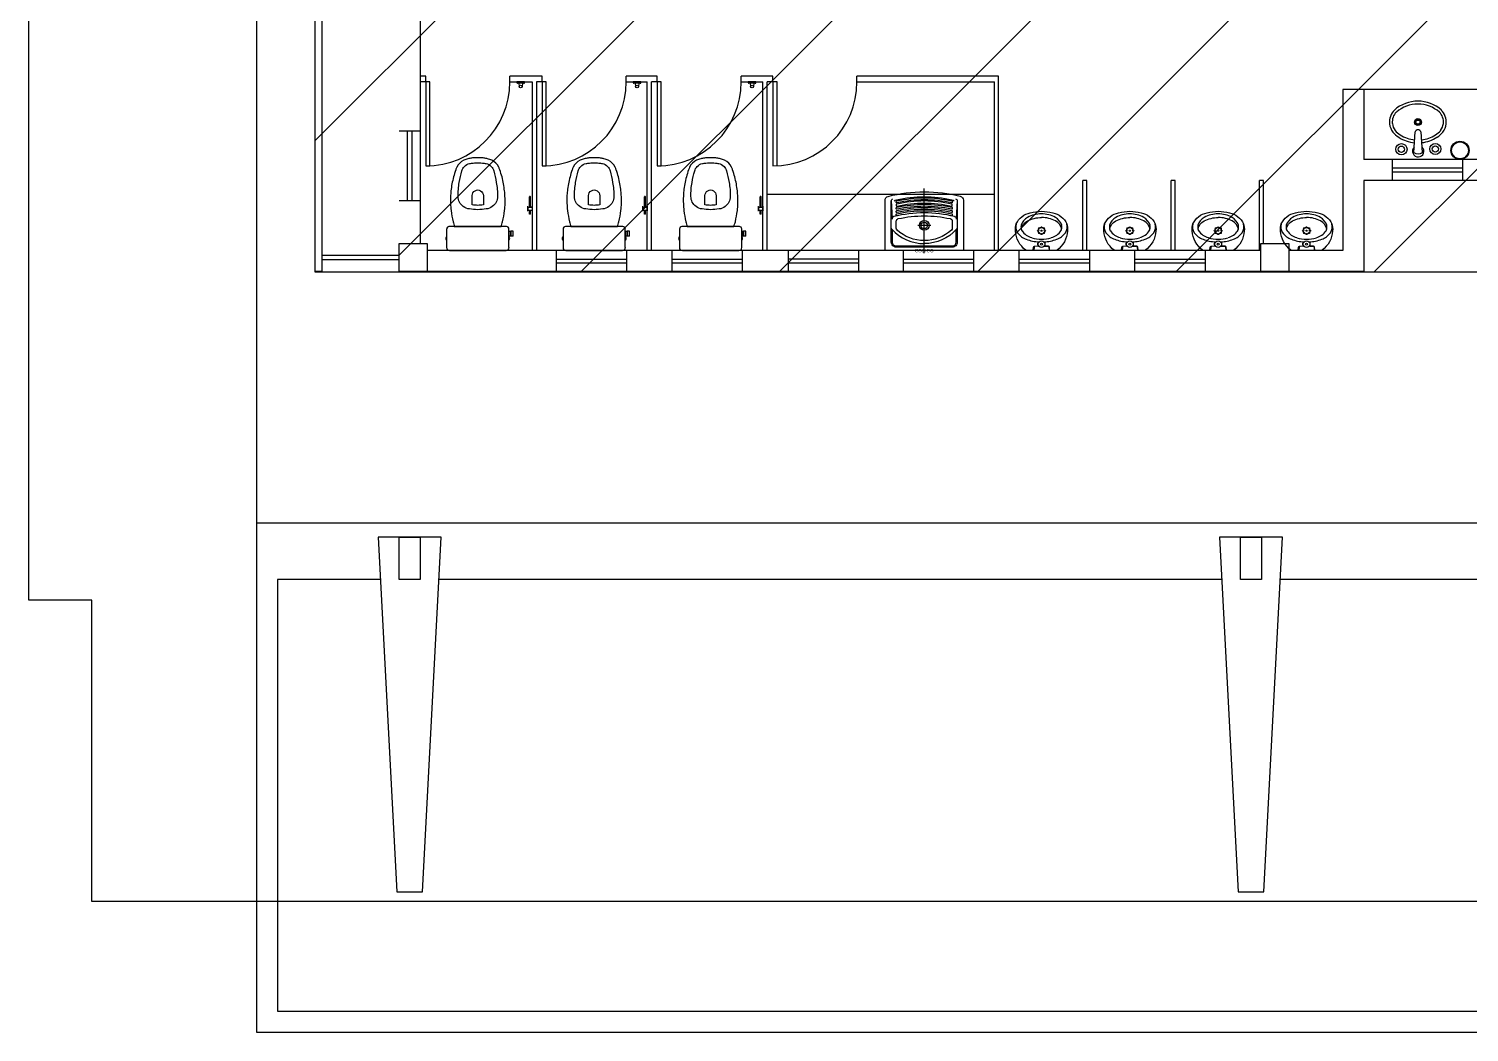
# Model space of a CAD drawing. Header units: millimetres. Extents: x 732 to 1037, y 127 to 299.
# Drawn here: x 731.59 to 741.86, y 268.9 to 276.06 of the extents above; entities that cross this region are included whole.
import ezdxf
from ezdxf.enums import TextEntityAlignment as Align

# ---------------------------------------------------------------- set-up
doc = ezdxf.new("R2010")
doc.units = ezdxf.units.MM
doc.layers.add('I-ARQ', color=8, linetype='Continuous')

# ---------------------------------------------------------------- blocks, each defined once
blk = doc.blocks.new('A$C4CA24491')
at = {"color": 2}
blk.add_lwpolyline([(12.75, 19.15), (0, 19.15), (0, 0), (12.75, 0)], close=True, dxfattribs=at)
at = {"layer": 'I-ARQ', "color": 2}
for p, q in [((0, 0.933), (12.75, 13.683)), ((0.6, 0.118), (12.75, 12.268)), ((1.896, 0), (12.75, 10.854)), ((3.31, 0), (12.75, 9.44)), ((4.724, 0), (12.75, 8.026)), ((6.139, 0), (12.75, 6.611)), ((7.553, 0), (12.75, 5.197))]:
    blk.add_line(p, q, dxfattribs=at)

msp = doc.modelspace()

# ---------------------------------------------------------------- linework, layer by layer
at = {"layer": 'I-ARQ'}
for p, q in [((731.593, 271.985), (731.593, 295.785)), ((733.216, 295.273), (733.216, 272.533)), ((733.633, 293.478), (733.633, 274.328)), ((733.633, 293.478), (733.633, 274.328)), ((733.633, 293.478), (733.633, 274.328)), ((733.683, 293.478), (733.683, 274.328)), ((733.683, 293.478), (733.683, 274.328)), ((733.683, 293.478), (733.683, 274.328)), ((734.383, 278.473), (734.383, 274.528)), ((734.423, 275.722), (734.383, 275.722)), ((734.423, 275.682), (734.383, 275.682)), ((734.423, 275.682), (734.423, 275.722)), ((734.453, 275.682), (734.423, 275.682)), ((734.423, 275.682), (734.423, 275.082)), ((734.453, 275.082), (734.453, 275.682)), ((735.253, 275.722), (735.023, 275.722)), ((735.023, 275.682), (735.023, 275.722)), ((735.023, 275.682), (735.183, 275.682)), ((735.073, 275.682), (735.073, 275.677)), ((735.128, 275.682), (735.073, 275.682)), ((735.123, 275.672), (735.078, 275.672)), ((735.087, 275.672), (735.09, 275.649)), ((735.112, 275.672), (735.11, 275.649)), ((735.128, 275.682), (735.128, 275.677)), ((735.213, 275.722), (735.183, 275.722)), ((735.183, 275.682), (735.183, 274.479)), ((735.213, 275.682), (735.213, 274.478)), ((735.253, 275.682), (735.213, 275.682)), ((735.253, 275.682), (735.253, 275.722)), ((735.283, 275.682), (735.253, 275.682)), ((735.253, 275.682), (735.253, 275.082)), ((735.283, 275.082), (735.283, 275.682)), ((736.073, 275.722), (735.853, 275.722)), ((735.853, 275.682), (735.853, 275.722)), ((735.853, 275.682), (736.003, 275.682)), ((735.903, 275.682), (735.903, 275.677)), ((735.958, 275.682), (735.903, 275.682)), ((735.953, 275.672), (735.908, 275.672)), ((735.917, 275.672), (735.92, 275.649)), ((735.942, 275.672), (735.94, 275.649)), ((735.958, 275.682), (735.958, 275.677)), ((736.003, 274.478), (736.003, 275.682)), ((736.033, 274.478), (736.033, 275.682)), ((736.073, 275.682), (736.033, 275.682)), ((736.073, 275.682), (736.073, 275.722)), ((736.103, 275.682), (736.073, 275.682)), ((736.073, 275.682), (736.073, 275.082)), ((736.103, 275.082), (736.103, 275.682)), ((736.833, 275.722), (736.673, 275.722)), ((736.673, 275.682), (736.673, 275.722)), ((736.673, 275.682), (736.828, 275.682)), ((736.898, 275.722), (736.678, 275.722)), ((736.723, 275.682), (736.723, 275.677)), ((736.778, 275.682), (736.723, 275.682)), ((736.773, 275.672), (736.728, 275.672)), ((736.737, 275.672), (736.74, 275.649)), ((736.762, 275.672), (736.76, 275.649)), ((736.778, 275.682), (736.778, 275.677)), ((736.828, 274.478), (736.828, 275.682)), ((736.858, 274.478), (736.858, 275.682)), ((736.898, 275.682), (736.858, 275.682)), ((736.898, 275.682), (736.898, 275.722)), ((736.928, 275.682), (736.898, 275.682)), ((736.898, 275.682), (736.898, 275.082)), ((736.928, 275.082), (736.928, 275.682)), ((738.488, 275.722), (737.498, 275.722)), ((737.498, 275.682), (737.498, 275.722)), ((738.508, 275.722), (737.498, 275.722)), ((737.498, 275.682), (738.478, 275.682)), ((738.478, 274.478), (738.478, 275.682)), ((738.508, 274.478), (738.508, 275.722)), ((740.963, 275.628), (740.963, 274.478)), ((741.113, 275.628), (740.963, 275.628)), ((744.883, 275.628), (741.113, 275.628)), ((741.113, 275.628), (741.113, 275.128)), ((734.233, 275.333), (734.383, 275.333)), ((734.293, 274.833), (734.293, 275.333)), ((734.323, 275.333), (734.323, 274.833)), ((741.469, 275.179), (741.478, 275.325)), ((741.531, 275.179), (741.52, 275.325)), ((734.423, 275.082), (734.453, 275.082)), ((734.423, 275.082), (734.453, 275.082)), ((734.423, 275.082), (734.453, 275.082)), ((735.253, 275.082), (735.283, 275.082)), ((736.073, 275.082), (736.103, 275.082)), ((744.883, 275.128), (741.113, 275.128)), ((741.316, 274.978), (741.316, 275.128)), ((741.316, 275.068), (741.816, 275.068)), ((741.816, 275.128), (741.816, 274.978)), ((738.508, 274.478), (738.508, 274.979)), ((739.108, 274.478), (739.108, 274.979)), ((739.138, 274.979), (739.108, 274.979)), ((739.108, 274.478), (739.108, 274.979)), ((739.138, 274.478), (739.138, 274.979)), ((739.138, 274.478), (739.138, 274.979)), ((739.738, 274.478), (739.738, 274.979)), ((739.768, 274.979), (739.738, 274.979)), ((739.738, 274.478), (739.738, 274.979)), ((739.768, 274.478), (739.768, 274.979)), ((739.768, 274.478), (739.768, 274.979)), ((740.368, 274.478), (740.368, 274.979)), ((740.398, 274.979), (740.368, 274.979)), ((740.368, 274.478), (740.368, 274.979)), ((740.398, 274.528), (740.398, 274.979)), ((745.033, 274.978), (741.113, 274.978)), ((741.113, 274.978), (741.113, 274.328)), ((741.816, 275.038), (741.316, 275.038)), ((735.163, 274.789), (735.163, 274.861)), ((735.169, 274.861), (735.163, 274.861)), ((735.169, 274.859), (735.163, 274.859)), ((735.169, 274.856), (735.163, 274.856)), ((735.169, 274.851), (735.163, 274.851)), ((735.169, 274.789), (735.169, 274.861)), ((735.983, 274.789), (735.983, 274.861)), ((735.989, 274.861), (735.983, 274.861)), ((735.989, 274.859), (735.983, 274.859)), ((735.989, 274.856), (735.983, 274.856)), ((735.989, 274.851), (735.983, 274.851)), ((735.989, 274.789), (735.989, 274.861)), ((736.808, 274.789), (736.808, 274.861)), ((736.814, 274.861), (736.808, 274.861)), ((736.814, 274.859), (736.808, 274.859)), ((736.814, 274.856), (736.808, 274.856)), ((736.814, 274.851), (736.808, 274.851)), ((736.814, 274.789), (736.814, 274.861)), ((738.478, 274.878), (736.858, 274.878)), ((737.978, 274.46), (737.978, 274.92)), ((734.383, 274.833), (734.233, 274.833)), ((735.148, 274.79), (735.148, 274.765)), ((735.151, 274.79), (735.151, 274.765)), ((735.151, 274.789), (735.181, 274.789)), ((735.151, 274.766), (735.181, 274.766)), ((735.163, 274.74), (735.163, 274.766)), ((735.169, 274.75), (735.163, 274.75)), ((735.169, 274.746), (735.163, 274.746)), ((735.169, 274.74), (735.169, 274.766)), ((735.181, 274.793), (735.181, 274.763)), ((735.968, 274.79), (735.968, 274.765)), ((735.971, 274.79), (735.971, 274.765)), ((735.971, 274.789), (736.001, 274.789)), ((735.971, 274.766), (736.001, 274.766)), ((735.983, 274.74), (735.983, 274.766)), ((735.989, 274.75), (735.983, 274.75)), ((735.989, 274.746), (735.983, 274.746)), ((735.989, 274.74), (735.989, 274.766)), ((736.001, 274.793), (736.001, 274.763)), ((736.793, 274.79), (736.793, 274.765)), ((736.796, 274.79), (736.796, 274.765)), ((736.796, 274.789), (736.826, 274.789)), ((736.796, 274.766), (736.826, 274.766)), ((736.808, 274.74), (736.808, 274.766)), ((736.814, 274.75), (736.808, 274.75)), ((736.814, 274.746), (736.808, 274.746)), ((736.814, 274.74), (736.814, 274.766)), ((736.826, 274.793), (736.826, 274.763)), ((737.743, 274.836), (737.75, 274.707)), ((738.213, 274.836), (738.206, 274.707)), ((734.999, 274.649), (734.589, 274.649)), ((735.169, 274.744), (735.163, 274.744)), ((735.829, 274.649), (735.419, 274.649)), ((735.989, 274.744), (735.983, 274.744)), ((736.659, 274.649), (736.249, 274.649)), ((736.814, 274.744), (736.808, 274.744)), ((734.572, 274.633), (734.572, 274.5)), ((735.016, 274.5), (735.016, 274.633)), ((735.03, 274.617), (735.03, 274.581)), ((735.046, 274.617), (735.03, 274.617)), ((735.046, 274.581), (735.03, 274.581)), ((735.046, 274.581), (735.046, 274.617)), ((735.402, 274.633), (735.402, 274.5)), ((735.846, 274.5), (735.846, 274.633)), ((735.86, 274.617), (735.86, 274.581)), ((735.876, 274.617), (735.86, 274.617)), ((735.876, 274.581), (735.86, 274.581)), ((735.876, 274.581), (735.876, 274.617)), ((736.232, 274.633), (736.232, 274.5)), ((736.676, 274.5), (736.676, 274.633)), ((736.69, 274.617), (736.69, 274.581)), ((736.706, 274.617), (736.69, 274.617)), ((736.706, 274.581), (736.69, 274.581)), ((736.706, 274.581), (736.706, 274.617)), ((734.233, 274.443), (733.683, 274.443)), ((734.233, 274.443), (733.683, 274.443)), ((734.233, 274.443), (733.683, 274.443)), ((734.233, 274.328), (734.233, 274.528)), ((734.233, 274.528), (734.433, 274.528)), ((734.233, 274.328), (734.233, 274.528)), ((734.233, 274.528), (734.433, 274.528)), ((734.233, 274.328), (734.233, 274.528)), ((734.233, 274.528), (734.433, 274.528)), ((734.433, 274.528), (734.433, 274.328)), ((734.433, 274.528), (734.433, 274.328)), ((734.433, 274.528), (734.433, 274.328)), ((740.378, 274.478), (734.433, 274.478)), ((734.593, 274.479), (734.996, 274.479)), ((735.355, 274.328), (735.355, 274.478)), ((735.423, 274.479), (735.826, 274.479)), ((735.855, 274.478), (735.855, 274.328)), ((736.18, 274.328), (736.18, 274.478)), ((736.253, 274.479), (736.656, 274.479)), ((736.68, 274.478), (736.68, 274.328)), ((737.01, 274.329), (737.01, 274.479)), ((737.51, 274.479), (737.51, 274.329)), ((737.83, 274.328), (737.83, 274.478)), ((738.33, 274.478), (738.33, 274.328)), ((738.655, 274.328), (738.655, 274.478)), ((739.155, 274.478), (739.155, 274.328)), ((739.48, 274.328), (739.48, 274.478)), ((739.98, 274.478), (739.98, 274.328)), ((740.378, 274.328), (740.378, 274.528)), ((740.378, 274.528), (740.578, 274.528)), ((740.578, 274.528), (740.578, 274.328)), ((740.963, 274.478), (740.578, 274.478)), ((734.233, 274.413), (733.683, 274.413)), ((734.233, 274.413), (733.683, 274.413)), ((734.233, 274.413), (733.683, 274.413)), ((735.355, 274.418), (735.855, 274.418)), ((735.855, 274.388), (735.355, 274.388)), ((736.18, 274.418), (736.68, 274.418)), ((736.68, 274.388), (736.18, 274.388)), ((737.01, 274.419), (737.51, 274.419)), ((737.51, 274.389), (737.01, 274.389)), ((737.83, 274.418), (738.33, 274.418)), ((738.33, 274.388), (737.83, 274.388)), ((738.655, 274.418), (739.155, 274.418)), ((739.155, 274.388), (738.655, 274.388)), ((739.48, 274.418), (739.98, 274.418)), ((739.98, 274.388), (739.48, 274.388)), ((733.683, 274.328), (733.633, 274.328)), ((733.683, 274.328), (733.633, 274.328)), ((733.683, 274.328), (733.633, 274.328)), ((733.683, 274.328), (733.633, 274.328)), ((734.433, 274.328), (734.233, 274.328)), ((734.433, 274.328), (734.233, 274.328)), ((734.433, 274.328), (734.233, 274.328)), ((740.378, 274.328), (734.433, 274.328)), ((740.578, 274.328), (740.378, 274.328)), ((741.113, 274.328), (740.578, 274.328)), ((747.399, 272.533), (733.216, 272.533)), ((733.216, 272.533), (733.216, 268.903)), ((734.083, 272.433), (734.216, 269.903)), ((734.533, 272.433), (734.083, 272.433)), ((734.233, 272.133), (734.233, 272.433)), ((734.233, 272.433), (734.383, 272.433)), ((734.383, 272.433), (734.383, 272.133)), ((734.399, 269.903), (734.533, 272.433)), ((740.083, 272.433), (740.216, 269.903)), ((740.533, 272.433), (740.083, 272.433)), ((740.233, 272.133), (740.233, 272.433)), ((740.233, 272.433), (740.383, 272.433)), ((740.383, 272.433), (740.383, 272.133)), ((740.399, 269.903), (740.533, 272.433)), ((733.366, 272.133), (733.366, 269.053)), ((734.098, 272.133), (733.366, 272.133)), ((734.383, 272.133), (734.233, 272.133)), ((740.098, 272.133), (734.517, 272.133)), ((740.383, 272.133), (740.233, 272.133)), ((746.098, 272.133), (740.517, 272.133)), ((732.042, 271.985), (731.593, 271.985)), ((732.042, 269.835), (732.042, 271.985)), ((796.593, 269.835), (732.042, 269.835)), ((734.216, 269.903), (734.399, 269.903)), ((740.216, 269.903), (740.399, 269.903)), ((733.366, 269.053), (740.591, 269.053)), ((740.591, 269.053), (747.249, 269.053)), ((733.216, 268.903), (747.399, 268.903))]:
    msp.add_line(p, q, dxfattribs=at)
for points in [[(734.961, 274.649, -0.003882), (734.971, 274.684, 0.024258), (734.985, 274.764, 0.02486), (734.989, 274.814, 0.033324), (734.988, 274.864, 0.02486), (734.985, 274.904, 0.012268), (734.978, 274.954, 0.015806), (734.967, 275.004, 0.026699), (734.951, 275.054, 0.021919), (734.944, 275.074, 0.174675), (734.894, 275.123, 0.045452), (734.864, 275.132, 0.022856), (734.852, 275.136, 0.041289), (734.825, 275.14, 0.039166), (734.819, 275.14, 0.012899), (734.817, 275.14, 0.04333), (734.794, 275.14, 0.04333), (734.772, 275.14, 0.052091), (734.764, 275.14, 0.041289), (734.737, 275.136, 0.022856), (734.724, 275.132, 0.045452), (734.694, 275.123, 0.174675), (734.645, 275.074, 0.021919), (734.637, 275.054, 0.026699), (734.622, 275.004, 0.015806), (734.61, 274.954, 0.012268), (734.603, 274.904, 0.02486), (734.6, 274.864, 0.033324), (734.6, 274.814, 0.02486), (734.604, 274.764, 0.024258), (734.618, 274.684, -0.003882), (734.627, 274.649)], [(734.691, 274.792, -0.234638), (734.654, 274.864, -0.044666), (734.662, 274.965, -0.031515), (734.681, 275.046, -0.151063), (734.699, 275.079, -0.148094), (734.736, 275.099, -0.031073), (734.749, 275.101, -0.035055), (734.794, 275.105, -0.035055), (734.84, 275.101, -0.031073), (734.853, 275.099, -0.148094), (734.89, 275.079, -0.151063), (734.908, 275.046, -0.031515), (734.926, 274.965, -0.044666), (734.935, 274.864, -0.234638), (734.898, 274.792, -0.129345), (734.855, 274.775, -0.041331), (734.794, 274.77, -0.041331), (734.734, 274.775, -0.129345)], [(735.791, 274.649, -0.003882), (735.801, 274.684, 0.024258), (735.815, 274.764, 0.02486), (735.819, 274.814, 0.033324), (735.818, 274.864, 0.02486), (735.815, 274.904, 0.012268), (735.808, 274.954, 0.015806), (735.797, 275.004, 0.026699), (735.781, 275.054, 0.021919), (735.774, 275.074, 0.174675), (735.724, 275.123, 0.045452), (735.694, 275.132, 0.022856), (735.682, 275.136, 0.041289), (735.655, 275.14, 0.039166), (735.649, 275.14, 0.012899), (735.647, 275.14, 0.04333), (735.624, 275.14, 0.04333), (735.602, 275.14, 0.052091), (735.594, 275.14, 0.041289), (735.567, 275.136, 0.022856), (735.554, 275.132, 0.045452), (735.524, 275.123, 0.174675), (735.475, 275.074, 0.021919), (735.467, 275.054, 0.026699), (735.452, 275.004, 0.015806), (735.44, 274.954, 0.012268), (735.433, 274.904, 0.02486), (735.43, 274.864, 0.033324), (735.43, 274.814, 0.02486), (735.434, 274.764, 0.024258), (735.448, 274.684, -0.003882), (735.457, 274.649)], [(735.521, 274.792, -0.234638), (735.484, 274.864, -0.044666), (735.492, 274.965, -0.031515), (735.511, 275.046, -0.151063), (735.529, 275.079, -0.148094), (735.566, 275.099, -0.031073), (735.579, 275.101, -0.035055), (735.624, 275.105, -0.035055), (735.67, 275.101, -0.031073), (735.683, 275.099, -0.148094), (735.72, 275.079, -0.151063), (735.738, 275.046, -0.031515), (735.756, 274.965, -0.044666), (735.765, 274.864, -0.234638), (735.728, 274.792, -0.129345), (735.685, 274.775, -0.041331), (735.624, 274.77, -0.041331), (735.564, 274.775, -0.129345)], [(736.621, 274.649, -0.003882), (736.631, 274.684, 0.024258), (736.645, 274.764, 0.02486), (736.649, 274.814, 0.033324), (736.648, 274.864, 0.02486), (736.645, 274.904, 0.012268), (736.638, 274.954, 0.015806), (736.627, 275.004, 0.026699), (736.611, 275.054, 0.021919), (736.604, 275.074, 0.174675), (736.554, 275.123, 0.045452), (736.524, 275.132, 0.022856), (736.512, 275.136, 0.041289), (736.485, 275.14, 0.039166), (736.479, 275.14, 0.012899), (736.477, 275.14, 0.04333), (736.454, 275.14, 0.04333), (736.432, 275.14, 0.052091), (736.424, 275.14, 0.041289), (736.397, 275.136, 0.022856), (736.384, 275.132, 0.045452), (736.354, 275.123, 0.174675), (736.305, 275.074, 0.021919), (736.297, 275.054, 0.026699), (736.282, 275.004, 0.015806), (736.27, 274.954, 0.012268), (736.263, 274.904, 0.02486), (736.26, 274.864, 0.033324), (736.26, 274.814, 0.02486), (736.264, 274.764, 0.024258), (736.278, 274.684, -0.003882), (736.287, 274.649)], [(736.351, 274.792, -0.234638), (736.314, 274.864, -0.044666), (736.322, 274.965, -0.031515), (736.341, 275.046, -0.151063), (736.359, 275.079, -0.148094), (736.396, 275.099, -0.031073), (736.409, 275.101, -0.035055), (736.454, 275.105, -0.035055), (736.5, 275.101, -0.031073), (736.513, 275.099, -0.148094), (736.55, 275.079, -0.151063), (736.568, 275.046, -0.031515), (736.586, 274.965, -0.044666), (736.595, 274.864, -0.234638), (736.558, 274.792, -0.129345), (736.515, 274.775, -0.041331), (736.454, 274.77, -0.041331), (736.394, 274.775, -0.129345)], [(738.172, 274.819, 0.054577), (737.978, 274.84, 0.054577), (737.784, 274.819, -0.47929), (737.778, 274.823), (737.778, 274.829, -0.352342), (737.782, 274.833, -0.054267), (737.978, 274.855, -0.054267), (738.174, 274.833, -0.352342), (738.178, 274.829), (738.178, 274.823, -0.47929)], [(737.978, 274.817, -0.054577), (738.172, 274.796, 0.47929), (738.178, 274.8), (738.178, 274.806, 0.352342), (738.174, 274.81, 0.054267), (737.978, 274.832, 0.054267), (737.782, 274.81, 0.352342), (737.778, 274.806), (737.778, 274.8, 0.47929), (737.784, 274.796, -0.054577)], [(737.978, 274.794, 0.054577), (737.784, 274.773, -0.47929), (737.778, 274.777), (737.778, 274.783, -0.352342), (737.782, 274.787, -0.054267), (737.978, 274.809, -0.054267), (738.174, 274.787, -0.352342), (738.178, 274.783), (738.178, 274.777, -0.47929), (738.172, 274.773, 0.054577)], [(737.978, 274.771, 0.054577), (737.784, 274.75, -0.47929), (737.778, 274.754), (737.778, 274.76, -0.352342), (737.782, 274.764, -0.054267), (737.978, 274.786, -0.054267), (738.174, 274.764, -0.352342), (738.178, 274.76), (738.178, 274.754, -0.47929), (738.172, 274.75, 0.054577)], [(738.814, 274.759, -0.054423), (738.894, 274.748, -0.129975), (738.954, 274.72, -0.115349), (738.994, 274.669, -0.10182), (739, 274.619, -0.216856), (738.925, 274.481, -0.186978), (738.922, 274.479), (738.814, 274.479), (738.705, 274.479, -0.186978), (738.702, 274.481, -0.216856), (738.628, 274.619, -0.10182), (738.634, 274.669, -0.115349), (738.674, 274.72, -0.129975), (738.734, 274.748, -0.054423)], [(739.444, 274.759, -0.054423), (739.524, 274.748, -0.129975), (739.584, 274.72, -0.115349), (739.624, 274.669, -0.10182), (739.63, 274.619, -0.216856), (739.555, 274.481, -0.186978), (739.552, 274.479), (739.444, 274.479), (739.335, 274.479, -0.186978), (739.332, 274.481, -0.216856), (739.258, 274.619, -0.10182), (739.264, 274.669, -0.115349), (739.304, 274.72, -0.129975), (739.364, 274.748, -0.054423)], [(740.074, 274.759, -0.054423), (740.154, 274.748, -0.129975), (740.214, 274.72, -0.115349), (740.254, 274.669, -0.10182), (740.26, 274.619, -0.216856), (740.185, 274.481, -0.186978), (740.182, 274.479), (740.074, 274.479), (739.965, 274.479, -0.186978), (739.962, 274.481, -0.216856), (739.888, 274.619, -0.10182), (739.894, 274.669, -0.115349), (739.934, 274.72, -0.129975), (739.994, 274.748, -0.054423)], [(740.704, 274.759, -0.054423), (740.784, 274.748, -0.129975), (740.844, 274.72, -0.115349), (740.884, 274.669, -0.10182), (740.89, 274.619, -0.216856), (740.815, 274.481, -0.186978), (740.812, 274.479), (740.704, 274.479), (740.595, 274.479, -0.186978), (740.592, 274.481, -0.216856), (740.518, 274.619, -0.10182), (740.524, 274.669, -0.115349), (740.564, 274.72, -0.129975), (740.624, 274.748, -0.054423)], [(734.572, 274.555), (734.572, 274.573), (734.57, 274.573, 0.197763), (734.569, 274.573, 0.161404), (734.566, 274.564, 0.158802), (734.569, 274.555, 0.197763), (734.57, 274.555)], [(735.019, 274.555, 0.197763), (735.019, 274.555, 0.15883), (735.022, 274.564, 0.161377), (735.019, 274.573, 0.197763), (735.019, 274.573), (735.016, 274.573), (735.016, 274.555)], [(735.402, 274.555), (735.402, 274.573), (735.4, 274.573, 0.197763), (735.399, 274.573, 0.161404), (735.396, 274.564, 0.158802), (735.399, 274.555, 0.197763), (735.4, 274.555)], [(735.849, 274.555, 0.197763), (735.849, 274.555, 0.15883), (735.852, 274.564, 0.161377), (735.849, 274.573, 0.197763), (735.849, 274.573), (735.846, 274.573), (735.846, 274.555)], [(736.232, 274.555), (736.232, 274.573), (736.23, 274.573, 0.197763), (736.229, 274.573, 0.161404), (736.226, 274.564, 0.158802), (736.229, 274.555, 0.197763), (736.23, 274.555)], [(736.679, 274.555, 0.197763), (736.679, 274.555, 0.15883), (736.682, 274.564, 0.161377), (736.679, 274.573, 0.197763), (736.679, 274.573), (736.676, 274.573), (736.676, 274.555)]]:
    msp.add_lwpolyline(points, format="xyb", close=True, dxfattribs=at)
for points in [[(734.754, 274.805), (734.754, 274.871, -1.002091), (734.834, 274.87), (734.834, 274.805, -0.054282), (734.794, 274.801, -0.054282), (734.754, 274.805, 1.56536)], [(735.584, 274.805), (735.584, 274.871, -1.002091), (735.664, 274.87), (735.664, 274.805, -0.054282), (735.624, 274.801, -0.054282), (735.584, 274.805, 1.56536)], [(736.414, 274.805), (736.414, 274.871, -1.002091), (736.494, 274.87), (736.494, 274.805, -0.054282), (736.454, 274.801, -0.054282), (736.414, 274.805, 1.56536)], [(737.698, 274.836, -0.342862), (737.72, 274.865, -0.062239), (737.978, 274.898, -0.062209), (738.235, 274.866, -0.343429), (738.258, 274.837), (738.258, 274.482, -0.414214), (738.254, 274.478), (737.702, 274.478, -0.414214), (737.698, 274.482), (737.698, 274.836)], [(737.743, 274.639), (737.743, 274.833, -0.351315), (737.754, 274.848, -0.351315)], [(737.763, 274.834, -0.116463), (737.78, 274.841, -0.054267), (737.978, 274.863, -0.054267)], [(737.978, 274.863, -0.054267), (738.175, 274.841, -0.116463), (738.192, 274.834)], [(738.201, 274.848, -0.351315), (738.213, 274.833), (738.213, 274.639)], [(737.784, 274.727, -0.47929), (737.778, 274.731), (737.778, 274.737, -0.352342), (737.782, 274.741, -0.054267), (737.978, 274.763, -0.054267), (738.174, 274.741, -0.352342), (738.178, 274.737), (738.178, 274.731, -0.47929), (738.172, 274.727)], [(737.761, 274.721, 0.344711), (737.75, 274.707), (737.75, 274.703)], [(737.778, 274.687, -0.353644), (737.793, 274.706, -0.053117), (737.978, 274.726, -0.053117), (738.162, 274.706, -0.353644), (738.178, 274.687)], [(738.178, 274.687), (738.178, 274.638, -0.213041), (738.171, 274.624, -0.18486), (737.978, 274.55, -0.18486), (737.784, 274.624, -0.213041), (737.778, 274.638), (737.778, 274.687)], [(738.194, 274.721, -0.344711), (738.206, 274.707), (738.206, 274.703)], [(738.67, 274.632, -0.234308), (738.714, 274.69, -0.122381), (738.814, 274.714)], [(738.958, 274.632, 0.234308), (738.914, 274.69, 0.122381), (738.814, 274.714)], [(739.3, 274.632, -0.234308), (739.344, 274.69, -0.122381), (739.444, 274.714)], [(739.588, 274.632, 0.234308), (739.544, 274.69, 0.122381), (739.444, 274.714)], [(739.93, 274.632, -0.234308), (739.974, 274.69, -0.122381), (740.074, 274.714)], [(740.218, 274.632, 0.234308), (740.174, 274.69, 0.122381), (740.074, 274.714)], [(740.56, 274.632, -0.234308), (740.604, 274.69, -0.122381), (740.704, 274.714)], [(740.848, 274.632, 0.234308), (740.804, 274.69, 0.122381), (740.704, 274.714)], [(738.213, 274.639), (738.213, 274.538, -0.414214), (738.178, 274.503), (737.978, 274.503), (737.778, 274.503, -0.414214), (737.743, 274.538), (737.743, 274.639)], [(737.747, 274.63, 0.211535), (737.978, 274.528, 0.216945)], [(737.75, 274.627), (737.75, 274.538, 0.414214), (737.775, 274.513), (737.978, 274.513), (738.181, 274.513, 0.414214), (738.206, 274.538), (738.206, 274.627)], [(738.208, 274.63, -0.211535), (737.978, 274.528, -0.216945)], [(738.755, 274.482), (738.757, 274.502, -0.358326), (738.764, 274.509), (738.787, 274.511, 0.447938), (738.789, 274.515, -0.216474), (738.79, 274.537)], [(738.792, 274.515, -0.511016), (738.788, 274.509), (738.765, 274.507, 0.298443), (738.761, 274.504), (738.759, 274.479)], [(738.836, 274.515, 0.511016), (738.84, 274.509), (738.863, 274.507, -0.298443), (738.867, 274.504), (738.868, 274.479)], [(738.872, 274.482), (738.87, 274.502, 0.358326), (738.864, 274.509), (738.841, 274.511, -0.447938), (738.838, 274.515, 0.216474), (738.837, 274.537)], [(739.385, 274.482), (739.387, 274.502, -0.358326), (739.394, 274.509), (739.417, 274.511, 0.447938), (739.419, 274.515, -0.216474), (739.42, 274.537)], [(739.422, 274.515, -0.511016), (739.418, 274.509), (739.395, 274.507, 0.298443), (739.391, 274.504), (739.389, 274.479)], [(739.466, 274.515, 0.511016), (739.47, 274.509), (739.493, 274.507, -0.298443), (739.497, 274.504), (739.498, 274.479)], [(739.502, 274.482), (739.5, 274.502, 0.358326), (739.494, 274.509), (739.471, 274.511, -0.447938), (739.468, 274.515, 0.216474), (739.467, 274.537)], [(740.015, 274.482), (740.017, 274.502, -0.358326), (740.024, 274.509), (740.047, 274.511, 0.447938), (740.049, 274.515, -0.216474), (740.05, 274.537)], [(740.052, 274.515, -0.511016), (740.048, 274.509), (740.025, 274.507, 0.298443), (740.021, 274.504), (740.019, 274.479)], [(740.096, 274.515, 0.511016), (740.1, 274.509), (740.123, 274.507, -0.298443), (740.127, 274.504), (740.128, 274.479)], [(740.132, 274.482), (740.13, 274.502, 0.358326), (740.124, 274.509), (740.101, 274.511, -0.447938), (740.098, 274.515, 0.216474), (740.097, 274.537)], [(740.645, 274.482), (740.647, 274.502, -0.358326), (740.654, 274.509), (740.677, 274.511, 0.447938), (740.679, 274.515, -0.216474), (740.68, 274.537)], [(740.682, 274.515, -0.511016), (740.678, 274.509), (740.655, 274.507, 0.298443), (740.651, 274.504), (740.649, 274.479)], [(740.726, 274.515, 0.511016), (740.73, 274.509), (740.753, 274.507, -0.298443), (740.757, 274.504), (740.758, 274.479)], [(740.762, 274.482), (740.76, 274.502, 0.358326), (740.754, 274.509), (740.731, 274.511, -0.447938), (740.728, 274.515, 0.216474), (740.727, 274.537)]]:
    msp.add_lwpolyline(points, format="xyb", dxfattribs=at)
msp.add_lwpolyline([(738.024, 274.658), (737.978, 274.658), (737.931, 274.658)], dxfattribs=at)
for points in [[(735.03, 274.584), (735.03, 274.615), (735.016, 274.615), (735.016, 274.584)], [(735.86, 274.584), (735.86, 274.615), (735.846, 274.615), (735.846, 274.584)], [(736.69, 274.584), (736.69, 274.615), (736.676, 274.615), (736.676, 274.584)]]:
    msp.add_lwpolyline(points, close=True, dxfattribs=at)
for centre, radius in [((735.1, 275.649), 0.01), ((735.93, 275.649), 0.01), ((736.75, 275.649), 0.01), ((741.498, 275.395), 0.0248), ((741.498, 275.395), 0.0188), ((741.498, 275.395), 0.0146), ((741.798, 275.193), 0.065), ((741.38, 275.201), 0.0406), ((741.38, 275.201), 0.0228), ((741.622, 275.203), 0.0398), ((741.622, 275.203), 0.0218), ((741.798, 275.193), 0.0599), ((735.166, 274.74), 0.003), ((735.986, 274.74), 0.003), ((736.811, 274.74), 0.003), ((737.978, 274.658), 0.035), ((737.978, 274.658), 0.023), ((738.814, 274.62), 0.024), ((738.797, 274.637), 0.004), ((738.814, 274.644), 0.004), ((738.831, 274.637), 0.004), ((739.444, 274.62), 0.024), ((739.427, 274.637), 0.004), ((739.444, 274.644), 0.004), ((739.461, 274.637), 0.004), ((740.074, 274.62), 0.024), ((740.057, 274.637), 0.004), ((740.074, 274.644), 0.004), ((740.091, 274.637), 0.004), ((740.704, 274.62), 0.024), ((740.687, 274.637), 0.004), ((740.704, 274.644), 0.004), ((740.721, 274.637), 0.004), ((738.79, 274.62), 0.004), ((738.814, 274.524), 0.024), ((738.797, 274.603), 0.004), ((738.814, 274.62), 0.004), ((738.814, 274.596), 0.004), ((738.831, 274.603), 0.004), ((738.838, 274.62), 0.004), ((739.42, 274.62), 0.004), ((739.444, 274.524), 0.024), ((739.427, 274.603), 0.004), ((739.444, 274.62), 0.004), ((739.444, 274.596), 0.004), ((739.461, 274.603), 0.004), ((739.468, 274.62), 0.004), ((740.05, 274.62), 0.004), ((740.074, 274.524), 0.024), ((740.057, 274.603), 0.004), ((740.074, 274.62), 0.004), ((740.074, 274.596), 0.004), ((740.091, 274.603), 0.004), ((740.098, 274.62), 0.004), ((740.68, 274.62), 0.004), ((740.704, 274.524), 0.024), ((740.687, 274.603), 0.004), ((740.704, 274.62), 0.004), ((740.704, 274.596), 0.004), ((740.721, 274.603), 0.004), ((740.728, 274.62), 0.004), ((738.814, 274.524), 0.0075), ((739.444, 274.524), 0.0075), ((740.074, 274.524), 0.0075), ((740.704, 274.524), 0.0075)]:
    msp.add_circle(centre, radius, dxfattribs=at)
for centre, radius, start, end in [((734.423, 275.682), 0.6, 270, 0), ((735.078, 275.677), 0.005, 180, 270), ((735.123, 275.677), 0.005, 270, 0), ((735.253, 275.682), 0.6, 270, 0), ((735.908, 275.677), 0.005, 180, 270), ((735.953, 275.677), 0.005, 270, 0), ((736.073, 275.682), 0.6, 270, 0), ((736.728, 275.677), 0.005, 180, 270), ((736.773, 275.677), 0.005, 270, 0), ((736.898, 275.682), 0.6, 270, 0), ((741.418, 275.395), 0.123, 135.6181, 185.5476), ((741.418, 275.395), 0.103, 135.9979, 185.422), ((741.496, 275.295), 0.249, 89.5162, 131.6756), ((741.496, 275.295), 0.228, 89.5162, 131.4959), ((741.5, 275.295), 0.249, 48.3244, 90.4838), ((741.5, 275.295), 0.228, 48.5041, 90.4838), ((741.577, 275.395), 0.103, 354.578, 44.0021), ((741.577, 275.395), 0.123, 354.4524, 44.3819), ((741.424, 275.398), 0.129, 186.8233, 215.4768), ((741.424, 275.398), 0.109, 186.9427, 215.1953), ((741.571, 275.398), 0.109, 324.8047, 353.0573), ((741.571, 275.398), 0.129, 324.5232, 353.1767), ((741.44, 275.42), 0.155, 218.5159, 239.275), ((741.44, 275.42), 0.135, 218.7467, 239.4245), ((741.496, 275.496), 0.249, 237.2625, 264.855), ((741.496, 275.496), 0.229, 237.172, 264.7119), ((741.499, 275.317), 0.0225, 22.02, 157.98), ((741.499, 275.496), 0.229, 276.2293, 302.828), ((741.499, 275.496), 0.249, 276.0812, 302.7375), ((741.555, 275.42), 0.135, 300.5755, 321.2533), ((741.555, 275.42), 0.155, 300.725, 321.4841), ((741.5, 275.187), 0.0405, 135.9756, 47.3975), ((741.5, 275.216), 0.0483, 230.0629, 309.9371), ((735.166, 274.861), 0.003, 0, 180), ((735.986, 274.861), 0.003, 0, 180), ((736.811, 274.861), 0.003, 0, 180), ((735.149, 274.79), 0.00182, 13.2763, 166.7237), ((735.149, 274.765), 0.00182, 193.2763, 346.7237), ((735.182, 274.793), 0.00108, 342.7498, 197.2502), ((735.182, 274.762), 0.00108, 162.7498, 17.2502), ((735.969, 274.79), 0.00182, 13.2763, 166.7237), ((735.969, 274.765), 0.00182, 193.2763, 346.7237), ((736.002, 274.793), 0.00108, 342.7498, 197.2502), ((736.002, 274.762), 0.00108, 162.7498, 17.2502), ((736.794, 274.79), 0.00182, 13.2763, 166.7237), ((736.794, 274.765), 0.00182, 193.2763, 346.7237), ((736.827, 274.793), 0.00108, 342.7498, 197.2502), ((736.827, 274.762), 0.00108, 162.7498, 17.2502), ((737.977, 273.851), 0.896, 89.9361, 103.9214), ((737.979, 273.851), 0.896, 76.0786, 90.0639), ((734.589, 274.633), 0.0164, 87.826, 181.2974), ((735, 274.633), 0.0164, 358.7026, 92.174), ((735.419, 274.633), 0.0164, 87.826, 181.2974), ((735.83, 274.633), 0.0164, 358.7026, 92.174), ((736.249, 274.633), 0.0164, 87.826, 181.2974), ((736.66, 274.633), 0.0164, 358.7026, 92.174), ((738.7, 274.647), 0.0703, 161.03, 215.8564), ((738.722, 274.646), 0.0543, 165.3521, 194.6561), ((738.766, 274.627), 0.102, 121.107, 161.5734), ((738.81, 274.541), 0.199, 89.0078, 119.0647), ((738.817, 274.541), 0.199, 60.9353, 90.9922), ((738.861, 274.627), 0.102, 18.4266, 58.893), ((738.905, 274.646), 0.0543, 345.3439, 14.6479), ((738.927, 274.647), 0.0703, 324.1436, 18.97), ((739.33, 274.647), 0.0703, 161.03, 215.8564), ((739.352, 274.646), 0.0543, 165.3521, 194.6561), ((739.396, 274.627), 0.102, 121.107, 161.5734), ((739.44, 274.541), 0.199, 89.0078, 119.0647), ((739.447, 274.541), 0.199, 60.9353, 90.9922), ((739.491, 274.627), 0.102, 18.4266, 58.893), ((739.535, 274.646), 0.0543, 345.3439, 14.6479), ((739.557, 274.647), 0.0703, 324.1436, 18.97), ((739.96, 274.647), 0.0703, 161.03, 215.8564), ((739.982, 274.646), 0.0543, 165.3521, 194.6561), ((740.026, 274.627), 0.102, 121.107, 161.5734), ((740.07, 274.541), 0.199, 89.0078, 119.0647), ((740.077, 274.541), 0.199, 60.9353, 90.9922), ((740.121, 274.627), 0.102, 18.4266, 58.893), ((740.165, 274.646), 0.0543, 345.3439, 14.6479), ((740.187, 274.647), 0.0703, 324.1436, 18.97), ((740.59, 274.647), 0.0703, 161.03, 215.8564), ((740.612, 274.646), 0.0543, 165.3521, 194.6561), ((740.656, 274.627), 0.102, 121.107, 161.5734), ((740.7, 274.541), 0.199, 89.0078, 119.0647), ((740.707, 274.541), 0.199, 60.9353, 90.9922), ((740.751, 274.627), 0.102, 18.4266, 58.893), ((740.795, 274.646), 0.0543, 345.3439, 14.6479), ((740.817, 274.647), 0.0703, 324.1436, 18.97), ((737.772, 274.647), 0.031, 195.5251, 214.385), ((738.183, 274.647), 0.031, 325.615, 344.4749), ((738.749, 274.683), 0.131, 216.4573, 250.8365), ((738.722, 274.646), 0.0543, 194.6561, 208.898), ((738.771, 274.682), 0.114, 212.9286, 256.3109), ((738.807, 274.816), 0.276, 248.4661, 267.6857), ((738.809, 274.754), 0.195, 250.6112, 271.5276), ((738.819, 274.754), 0.195, 268.4724, 289.3888), ((738.821, 274.816), 0.276, 272.3143, 291.5339), ((738.857, 274.682), 0.114, 283.6891, 327.0714), ((738.879, 274.683), 0.131, 289.1635, 323.5427), ((738.905, 274.646), 0.0543, 331.102, 345.3439), ((739.379, 274.683), 0.131, 216.4573, 250.8365), ((739.352, 274.646), 0.0543, 194.6561, 208.898), ((739.401, 274.682), 0.114, 212.9286, 256.3109), ((739.437, 274.816), 0.276, 248.4661, 267.6857), ((739.439, 274.754), 0.195, 250.6112, 271.5276), ((739.449, 274.754), 0.195, 268.4724, 289.3888), ((739.451, 274.816), 0.276, 272.3143, 291.5339), ((739.487, 274.682), 0.114, 283.6891, 327.0714), ((739.509, 274.683), 0.131, 289.1635, 323.5427), ((739.535, 274.646), 0.0543, 331.102, 345.3439), ((740.009, 274.683), 0.131, 216.4573, 250.8365), ((739.982, 274.646), 0.0543, 194.6561, 208.898), ((740.031, 274.682), 0.114, 212.9286, 256.3109), ((740.067, 274.816), 0.276, 248.4661, 267.6857), ((740.069, 274.754), 0.195, 250.6112, 271.5276), ((740.079, 274.754), 0.195, 268.4724, 289.3888), ((740.081, 274.816), 0.276, 272.3143, 291.5339), ((740.117, 274.682), 0.114, 283.6891, 327.0714), ((740.139, 274.683), 0.131, 289.1635, 323.5427), ((740.165, 274.646), 0.0543, 331.102, 345.3439), ((740.639, 274.683), 0.131, 216.4573, 250.8365), ((740.612, 274.646), 0.0543, 194.6561, 208.898), ((740.661, 274.682), 0.114, 212.9286, 256.3109), ((740.697, 274.816), 0.276, 248.4661, 267.6857), ((740.699, 274.754), 0.195, 250.6112, 271.5276), ((740.709, 274.754), 0.195, 268.4724, 289.3888), ((740.711, 274.816), 0.276, 272.3143, 291.5339), ((740.747, 274.682), 0.114, 283.6891, 327.0714), ((740.769, 274.683), 0.131, 289.1635, 323.5427), ((740.795, 274.646), 0.0543, 331.102, 345.3439), ((734.591, 274.498), 0.019, 174.255, 275.745), ((734.998, 274.498), 0.019, 264.255, 5.745), ((735.421, 274.498), 0.019, 174.255, 275.745), ((735.828, 274.498), 0.019, 264.255, 5.745), ((736.251, 274.498), 0.019, 174.255, 275.745), ((736.658, 274.498), 0.019, 264.255, 5.745)]:
    msp.add_arc(centre, radius, start, end, dxfattribs=at)

# ---------------------------------------------------------------- block references
msp.add_blockref('A$C4CA24491', (733.633, 274.327))

# ---------------------------------------------------------------- texts
at = {"layer": 'I-ARQ', "text_generation_flag": 4, "flags": 3}
msp.add_attdef('CODIGO', text='TQ-11-S', height=0.024, dxfattribs=at).set_placement((737.978, 274.478), align=Align.MIDDLE)

doc.saveas('drawing.dxf')
